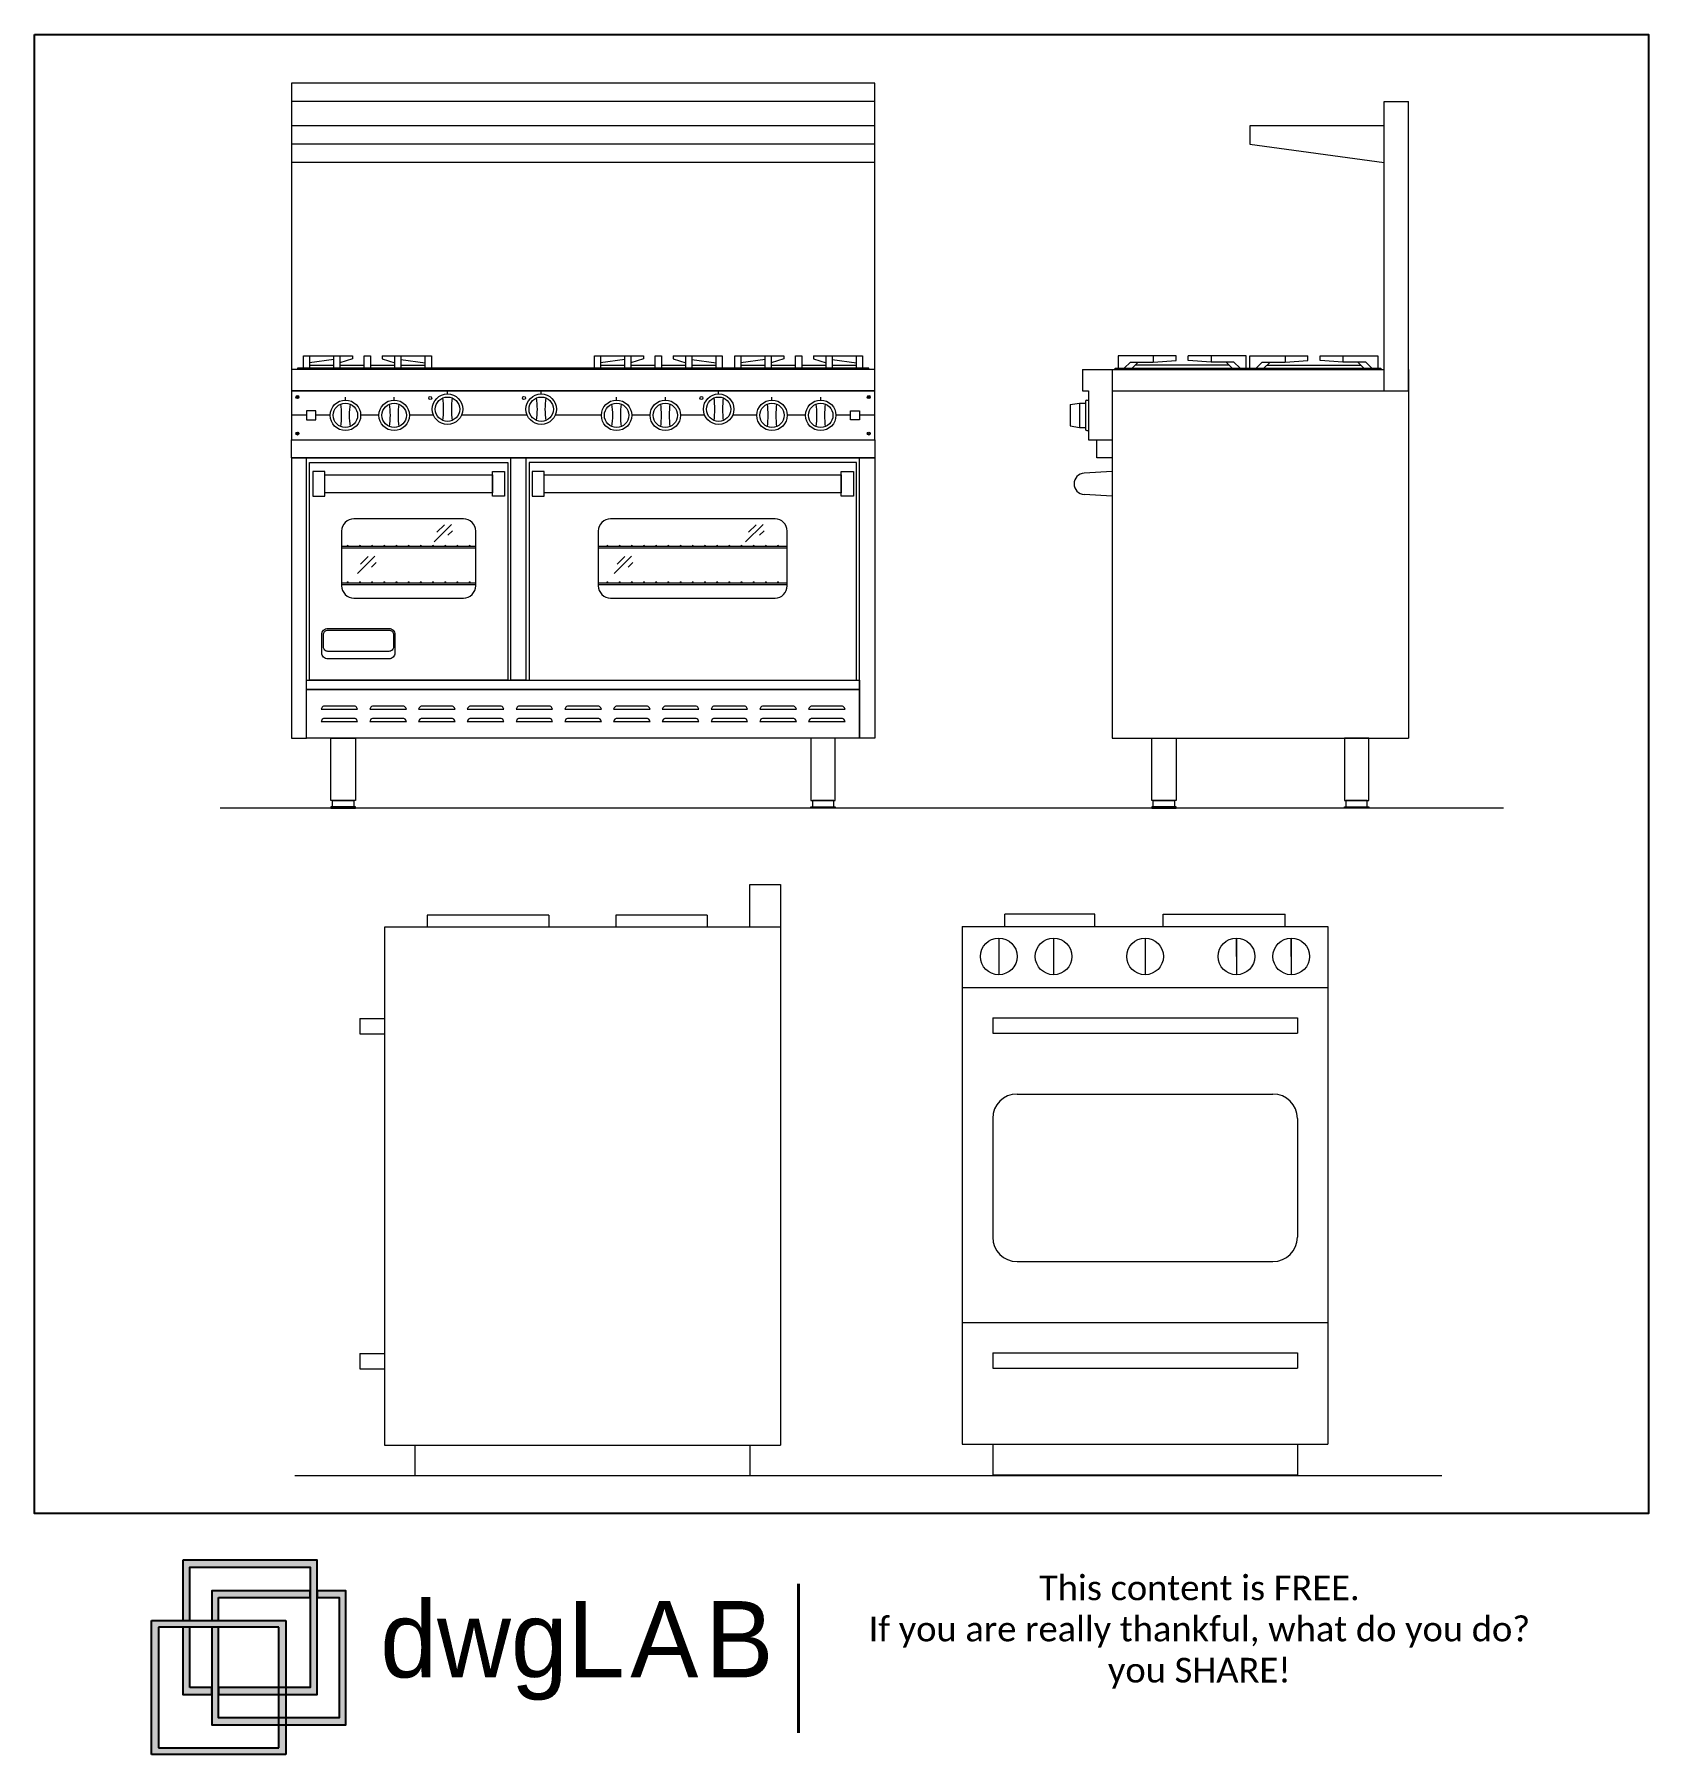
# Model space of a CAD drawing. Header units: inches. Extents: x 32.61 to 35.26, y 12.24 to 15.06.
import ezdxf

# ---------------------------------------------------------------- set-up
doc = ezdxf.new("R2010")
doc.units = ezdxf.units.IN
doc.header["$MEASUREMENT"] = 0
doc.layers.add('001_Dark_1 10', color=7, linetype='Continuous', lineweight=0)
for name, color, linetype, plot in [('01', 251, 'Continuous', False), ('02', 251, 'Continuous', False), ('dwgLAB', 250, 'Continuous', False)]:
    doc.layers.add(name, color=color, linetype=linetype, plot=plot)
doc.styles.get("Standard").update_dxf_attribs({"font": 'arial.ttf'})

# ---------------------------------------------------------------- blocks, each defined once
blk = doc.blocks.new('DWGlab_ok')
at = {"layer": 'dwgLAB'}
h = blk.add_hatch(color=2, dxfattribs=at)
h.dxf.hatch_style = 2
h.paths.add_polyline_path([(0.0369, 0.2289), (0.0369, 0.158), (0.045, 0.158), (0.045, 0.2209), (0.1869, 0.2209), (0.1869, 0.079), (0.0788, 0.079), (0.0788, 0.0709), (0.1949, 0.0709), (0.1949, 0.2289)])
h = blk.add_hatch(color=13, dxfattribs=at)
h.dxf.hatch_style = 2
h.paths.add_polyline_path([(0.1949, 0.193), (0.1949, 0.1849), (0.2207, 0.1849), (0.2207, 0.0431), (0.0788, 0.0431), (0.0788, 0.1499), (0.0708, 0.1499), (0.0708, 0.035), (0.2287, 0.035), (0.2287, 0.193)])
h = blk.add_hatch(color=13, dxfattribs=at)
h.dxf.hatch_style = 2
h.paths.add_polyline_path([(0.0788, 0.1849), (0.1869, 0.1849), (0.1869, 0.193), (0.0708, 0.193), (0.0708, 0.158), (0.0788, 0.158)])
h = blk.add_hatch(color=155, dxfattribs=at)
h.dxf.hatch_style = 2
h.paths.add_polyline_path([(0.158, 0), (0, 0), (0, 0.158), (0.158, 0.158)])
h.paths.add_polyline_path([(0.0081, 0.0081), (0.1499, 0.0081), (0.1499, 0.1499), (0.0081, 0.1499)])
h = blk.add_hatch(color=2, dxfattribs=at)
h.dxf.hatch_style = 2
h.paths.add_polyline_path([(0.045, 0.079), (0.045, 0.1499), (0.0369, 0.1499), (0.0369, 0.0709), (0.0708, 0.0709), (0.0708, 0.079)])
at = {"layer": 'dwgLAB', "color": 155}
for p, q in [((0, 0), (0, 0.158)), ((0, 0.158), (0.158, 0.158)), ((0.1499, 0.1499), (0.0081, 0.1499)), ((0.0081, 0.1499), (0.0081, 0.0081)), ((0.1499, 0.0081), (0.1499, 0.1499)), ((0.158, 0.158), (0.158, 0)), ((0.158, 0), (0, 0)), ((0.0081, 0.0081), (0.1499, 0.0081))]:
    blk.add_line(p, q, dxfattribs=at)
at = {"layer": 'dwgLAB', "color": 2}
for points in [[(0.0369, 0.2289), (0.0369, 0.158), (0.045, 0.158), (0.045, 0.2209), (0.1869, 0.2209), (0.1869, 0.079), (0.0788, 0.079), (0.0788, 0.0709), (0.1949, 0.0709), (0.1949, 0.2289), (0.0369, 0.2289)], [(0.045, 0.079), (0.045, 0.1499), (0.0369, 0.1499), (0.0369, 0.0709), (0.0708, 0.0709), (0.0708, 0.079), (0.045, 0.079)]]:
    blk.add_lwpolyline(points, dxfattribs=at)
at = {"layer": 'dwgLAB', "color": 13}
for points in [[(0.1949, 0.193), (0.1949, 0.1849), (0.2207, 0.1849), (0.2207, 0.0431), (0.0788, 0.0431), (0.0788, 0.1499), (0.0708, 0.1499), (0.0708, 0.035), (0.2287, 0.035), (0.2287, 0.193), (0.1949, 0.193)], [(0.0788, 0.1849), (0.1869, 0.1849), (0.1869, 0.193), (0.0708, 0.193), (0.0708, 0.158), (0.0788, 0.158), (0.0788, 0.1849)]]:
    blk.add_lwpolyline(points, dxfattribs=at)
at = {"layer": 'dwgLAB', "color": 9, "linetype": 'Continuous', "lineweight": 40}
blk.add_lwpolyline([(0.7616, 0.0256), (0.7616, 0.2011)], dxfattribs=at)
at = {"layer": 'dwgLAB', "color": 7}
for s, width, heights, insert, char_height, attachment_point in [('{\\fCalibri|b0|i0|c0|p34;\\H0.91667x;\\C0;This content is FREE.\\PIf you are really thankful, what do you do? you SHARE!}', 0.805462, [0.5251], (1.2337, 0.2109), 0.031712, 2), ('{\\fFutura Bk|b0|i0|c0|p34;dwg\\T1.1;LAB}', 17.629903, [0], (0.2692, 0.1809), 0.09, 1)]:
    blk.add_mtext_dynamic_manual_height_columns(s, width=width, gutter_width=12.5, heights=heights, dxfattribs=dict(at, insert=insert, char_height=char_height, attachment_point=attachment_point))

msp = doc.modelspace()

# ---------------------------------------------------------------- linework, layer by layer
at = {"layer": '001_Dark_1 10'}
for p, q in [((33.9915, 14.9799), (33.034, 14.9799)), ((33.034, 14.9799), (33.034, 14.9499)), ((33.9915, 14.9499), (33.9915, 14.9799)), ((34.8271, 14.9499), (34.8671, 14.9499)), ((34.8271, 14.4749), (34.8271, 14.9499)), ((34.8671, 14.4749), (34.8671, 14.9499)), ((33.9915, 14.9099), (33.034, 14.9099)), ((34.6071, 14.9099), (34.6071, 14.8799)), ((34.8271, 14.9099), (34.6071, 14.9099)), ((33.9915, 14.8799), (33.034, 14.8799)), ((34.6071, 14.8799), (34.8271, 14.8499)), ((33.9915, 14.8499), (33.034, 14.8499)), ((33.0537, 14.5324), (33.1343, 14.5324)), ((33.1037, 14.5266), (33.0637, 14.5212)), ((33.0637, 14.5174), (33.1037, 14.5174)), ((33.1343, 14.5274), (33.1137, 14.5212)), ((33.1137, 14.5174), (33.1537, 14.5174)), ((33.1343, 14.5324), (33.1343, 14.5274)), ((33.1637, 14.5174), (33.2037, 14.5174)), ((33.1831, 14.5324), (33.2637, 14.5324)), ((33.1831, 14.5324), (33.1831, 14.5274)), ((33.1831, 14.5274), (33.2037, 14.5212)), ((33.2137, 14.5266), (33.2537, 14.5212)), ((33.2137, 14.5174), (33.2537, 14.5174)), ((33.5312, 14.5324), (33.6118, 14.5324)), ((33.5812, 14.5266), (33.5412, 14.5212)), ((33.5412, 14.5174), (33.5812, 14.5174)), ((33.6118, 14.5274), (33.5912, 14.5212)), ((33.5912, 14.5174), (33.6312, 14.5174)), ((33.6118, 14.5324), (33.6118, 14.5274)), ((33.6412, 14.5174), (33.6812, 14.5174)), ((33.6606, 14.5324), (33.7412, 14.5324)), ((33.6606, 14.5324), (33.6606, 14.5274)), ((33.6606, 14.5274), (33.6812, 14.5212)), ((33.6912, 14.5266), (33.7312, 14.5212)), ((33.6912, 14.5174), (33.7312, 14.5174)), ((33.7615, 14.5324), (33.842, 14.5324)), ((33.8115, 14.5266), (33.7715, 14.5212)), ((33.7715, 14.5174), (33.8115, 14.5174)), ((33.842, 14.5274), (33.8215, 14.5212)), ((33.8215, 14.5174), (33.8615, 14.5174)), ((33.842, 14.5324), (33.842, 14.5274)), ((33.8715, 14.5174), (33.9115, 14.5174)), ((33.8909, 14.5324), (33.9715, 14.5324)), ((33.8909, 14.5324), (33.8909, 14.5274)), ((33.8909, 14.5274), (33.9115, 14.5212)), ((33.9215, 14.5266), (33.9615, 14.5212)), ((33.9215, 14.5174), (33.9615, 14.5174)), ((34.3909, 14.5324), (34.3909, 14.5124)), ((34.4859, 14.5324), (34.3909, 14.5324)), ((34.4009, 14.5124), (34.4109, 14.5224)), ((34.4109, 14.5224), (34.4485, 14.5224)), ((34.4138, 14.5124), (34.4238, 14.5224)), ((34.573, 14.5174), (34.4188, 14.5174)), ((34.4485, 14.5324), (34.4485, 14.5224)), ((34.4485, 14.5224), (34.4859, 14.5249)), ((34.4859, 14.5249), (34.4859, 14.5324)), ((34.6009, 14.5324), (34.5059, 14.5324)), ((34.5059, 14.5249), (34.5059, 14.5324)), ((34.5432, 14.5224), (34.5059, 14.5249)), ((34.5432, 14.5324), (34.5432, 14.5224)), ((34.5809, 14.5224), (34.5432, 14.5224)), ((34.578, 14.5124), (34.568, 14.5224)), ((34.5909, 14.5124), (34.5809, 14.5224)), ((34.6009, 14.5124), (34.6009, 14.5324)), ((34.6071, 14.5124), (34.6071, 14.5324)), ((34.6071, 14.5324), (34.7021, 14.5324)), ((34.6171, 14.5124), (34.6271, 14.5224)), ((34.6271, 14.5224), (34.6648, 14.5224)), ((34.63, 14.5124), (34.64, 14.5224)), ((34.635, 14.5174), (34.7892, 14.5174)), ((34.6648, 14.5324), (34.6648, 14.5224)), ((34.6648, 14.5224), (34.7021, 14.5249)), ((34.7021, 14.5249), (34.7021, 14.5324)), ((34.7221, 14.5249), (34.7221, 14.5324)), ((34.7221, 14.5324), (34.8171, 14.5324)), ((34.7595, 14.5224), (34.7221, 14.5249)), ((34.7595, 14.5324), (34.7595, 14.5224)), ((34.7971, 14.5224), (34.7595, 14.5224)), ((34.7942, 14.5124), (34.7842, 14.5224)), ((34.8071, 14.5124), (34.7971, 14.5224)), ((34.8171, 14.5324), (34.8171, 14.5124)), ((34.3321, 14.5099), (34.3321, 14.4749)), ((34.3321, 14.5099), (34.8271, 14.5099)), ((34.3809, 14.5099), (34.3809, 13.9049)), ((34.8671, 14.5099), (34.8671, 13.9049)), ((33.1227, 14.4599), (33.1227, 14.4649)), ((33.2027, 14.4599), (33.2027, 14.4649)), ((33.2902, 14.4699), (33.2902, 14.4749)), ((33.444, 14.4699), (33.444, 14.4749)), ((33.5677, 14.4599), (33.5677, 14.4649)), ((33.6477, 14.4599), (33.6477, 14.4649)), ((33.7352, 14.4699), (33.7352, 14.4749)), ((33.8227, 14.4599), (33.8227, 14.4649)), ((33.9027, 14.4599), (33.9027, 14.4649)), ((34.3321, 14.4749), (34.3421, 14.4749)), ((34.3396, 14.4599), (34.3421, 14.4599)), ((34.3421, 14.4749), (34.3421, 14.3949)), ((34.3809, 14.4749), (34.8671, 14.4749)), ((33.059, 14.4349), (33.034, 14.4349)), ((33.0977, 14.4349), (33.074, 14.4349)), ((33.1777, 14.4349), (33.1477, 14.4349)), ((33.2673, 14.4349), (33.2277, 14.4349)), ((33.421, 14.4349), (33.3131, 14.4349)), ((33.5427, 14.4349), (33.4669, 14.4349)), ((33.6227, 14.4349), (33.5927, 14.4349)), ((33.7123, 14.4349), (33.6727, 14.4349)), ((33.7977, 14.4349), (33.7581, 14.4349)), ((33.8777, 14.4349), (33.8477, 14.4349)), ((33.9515, 14.4349), (33.9277, 14.4349)), ((33.9915, 14.4349), (33.9665, 14.4349)), ((34.3121, 14.4524), (34.3271, 14.4549)), ((34.3121, 14.4524), (34.3121, 14.4174)), ((34.3271, 14.4549), (34.3371, 14.4549)), ((34.3271, 14.4549), (34.3271, 14.4149)), ((34.3371, 14.4574), (34.3371, 14.4124)), ((34.3121, 14.4174), (34.3271, 14.4149)), ((34.3271, 14.4149), (34.3371, 14.4149)), ((34.3396, 14.4099), (34.3421, 14.4099)), ((33.034, 14.3949), (33.9915, 14.3949)), ((34.3421, 14.3949), (34.3809, 14.3949)), ((34.3559, 14.3649), (34.3559, 14.3949)), ((33.034, 14.3649), (33.9915, 14.3649)), ((34.3809, 14.3649), (34.3559, 14.3649)), ((34.3809, 14.3424), (34.3349, 14.3399)), ((34.3809, 14.3024), (34.3349, 14.305)), ((33.2967, 14.2559), (33.2682, 14.2274)), ((33.2853, 14.2553), (33.2728, 14.2428)), ((33.2984, 14.2454), (33.2909, 14.2379)), ((33.808, 14.2559), (33.7795, 14.2274)), ((33.7966, 14.2553), (33.784, 14.2428)), ((33.8097, 14.2454), (33.8021, 14.2379)), ((33.1165, 14.2199), (33.3365, 14.2199)), ((33.1165, 14.2174), (33.3365, 14.2174)), ((33.5377, 14.2199), (33.8477, 14.2199)), ((33.5377, 14.2174), (33.8477, 14.2174)), ((33.1711, 14.2038), (33.1427, 14.1753)), ((33.1598, 14.2032), (33.1472, 14.1907)), ((33.1729, 14.1933), (33.1653, 14.1858)), ((33.5924, 14.2038), (33.5639, 14.1753)), ((33.581, 14.2032), (33.5685, 14.1907)), ((33.5941, 14.1933), (33.5866, 14.1858)), ((33.1165, 14.1599), (33.3365, 14.1599)), ((33.1165, 14.1574), (33.3365, 14.1574)), ((33.5377, 14.1599), (33.8477, 14.1599)), ((33.5377, 14.1574), (33.8477, 14.1574)), ((34.3809, 13.9049), (34.8671, 13.9049)), ((35.023, 13.7899), (32.9172, 13.7899)), ((33.7866, 13.5945), (33.7866, 13.6645)), ((33.7866, 13.6645), (33.8366, 13.6645)), ((33.8366, 13.6645), (33.8366, 13.5945)), ((33.4566, 13.6145), (33.2566, 13.6145)), ((33.2566, 13.6145), (33.2566, 13.5945)), ((33.4566, 13.6145), (33.4566, 13.5945)), ((33.5666, 13.6145), (33.5666, 13.5945)), ((33.7166, 13.6145), (33.5666, 13.6145)), ((33.7166, 13.6145), (33.7166, 13.5945)), ((34.3527, 13.6157), (34.2049, 13.6157)), ((34.2049, 13.5957), (34.2049, 13.6157)), ((34.3527, 13.5957), (34.3527, 13.6157)), ((34.4649, 13.6157), (34.6649, 13.6157)), ((34.4649, 13.5957), (34.4649, 13.6157)), ((34.6649, 13.5957), (34.6649, 13.6157)), ((33.7866, 13.5945), (33.1866, 13.5945)), ((33.1866, 13.5945), (33.1866, 12.7445)), ((33.8366, 13.5945), (33.7866, 13.5945)), ((33.8366, 13.5945), (33.8366, 12.7445)), ((34.1349, 13.5957), (34.7349, 13.5957)), ((34.1349, 13.5957), (34.1349, 12.7457)), ((34.7349, 13.5957), (34.7349, 12.7457)), ((34.1949, 13.5767), (34.1949, 13.5165)), ((34.2849, 13.5767), (34.2849, 13.5165)), ((34.4349, 13.5767), (34.4349, 13.5165)), ((34.5849, 13.5466), (34.5849, 13.5767)), ((34.5849, 13.5767), (34.5849, 13.5165)), ((34.6749, 13.5466), (34.6749, 13.5767)), ((34.6749, 13.5767), (34.6749, 13.5165)), ((34.1349, 13.4957), (34.7349, 13.4957)), ((33.1466, 13.4445), (33.1866, 13.4445)), ((33.1466, 13.4445), (33.1466, 13.4195)), ((34.1849, 13.4457), (34.6849, 13.4457)), ((34.1849, 13.4457), (34.1849, 13.4207)), ((34.6849, 13.4457), (34.6849, 13.4207)), ((33.1466, 13.4195), (33.1866, 13.4195)), ((34.1849, 13.4207), (34.6849, 13.4207)), ((34.2249, 13.3207), (34.6449, 13.3207)), ((34.1849, 13.2807), (34.1849, 13.0857)), ((34.6849, 13.2807), (34.6849, 13.0857)), ((34.2249, 13.0457), (34.6449, 13.0457)), ((34.1349, 12.9457), (34.7349, 12.9457)), ((33.1466, 12.8945), (33.1466, 12.8695)), ((33.1466, 12.8945), (33.1866, 12.8945)), ((34.1849, 12.8957), (34.6849, 12.8957)), ((34.1849, 12.8957), (34.1849, 12.8707)), ((34.1849, 12.8957), (34.1849, 12.8707)), ((34.6849, 12.8957), (34.6849, 12.8707)), ((34.6849, 12.8957), (34.6849, 12.8707)), ((33.1466, 12.8695), (33.1866, 12.8695)), ((34.1849, 12.8707), (34.6849, 12.8707)), ((33.1866, 12.7445), (33.8366, 12.7445)), ((33.2366, 12.7445), (33.2366, 12.6945)), ((33.7866, 12.7445), (33.7866, 12.6945)), ((34.1349, 12.7457), (34.7349, 12.7457)), ((34.1849, 12.7457), (34.1849, 12.6957)), ((34.6849, 12.7457), (34.6849, 12.6957)), ((33.0398, 12.6945), (34.9222, 12.6945)), ((33.2366, 12.6945), (33.7866, 12.6945)), ((34.1849, 12.6957), (34.6849, 12.6957))]:
    msp.add_line(p, q, dxfattribs=at)
for points in [[(33.9915, 14.5099), (33.9915, 14.9499), (33.034, 14.9499), (33.034, 14.5099)], [(33.0537, 14.5124), (33.0537, 14.5324), (33.0637, 14.5324), (33.0637, 14.5124)], [(33.1037, 14.5124), (33.1037, 14.5324), (33.1137, 14.5324), (33.1137, 14.5124)], [(33.1537, 14.5124), (33.1537, 14.5324), (33.1637, 14.5324), (33.1637, 14.5124)], [(33.2037, 14.5124), (33.2037, 14.5324), (33.2137, 14.5324), (33.2137, 14.5124)], [(33.2537, 14.5124), (33.2537, 14.5324), (33.2637, 14.5324), (33.2637, 14.5124)], [(33.5312, 14.5124), (33.5312, 14.5324), (33.5412, 14.5324), (33.5412, 14.5124)], [(33.5812, 14.5124), (33.5812, 14.5324), (33.5912, 14.5324), (33.5912, 14.5124)], [(33.6312, 14.5124), (33.6312, 14.5324), (33.6412, 14.5324), (33.6412, 14.5124)], [(33.6812, 14.5124), (33.6812, 14.5324), (33.6912, 14.5324), (33.6912, 14.5124)], [(33.7312, 14.5124), (33.7312, 14.5324), (33.7412, 14.5324), (33.7412, 14.5124)], [(33.7615, 14.5124), (33.7615, 14.5324), (33.7715, 14.5324), (33.7715, 14.5124)], [(33.8115, 14.5124), (33.8115, 14.5324), (33.8215, 14.5324), (33.8215, 14.5124)], [(33.8615, 14.5124), (33.8615, 14.5324), (33.8715, 14.5324), (33.8715, 14.5124)], [(33.9115, 14.5124), (33.9115, 14.5324), (33.9215, 14.5324), (33.9215, 14.5124)], [(33.9615, 14.5124), (33.9615, 14.5324), (33.9715, 14.5324), (33.9715, 14.5124)], [(33.9815, 14.5099), (33.9815, 14.5124), (33.044, 14.5124), (33.044, 14.5099)], [(34.3859, 14.5099), (34.3859, 14.5124), (34.8221, 14.5124), (34.8221, 14.5099)]]:
    msp.add_lwpolyline(points, dxfattribs=at)
for points in [[(33.9915, 14.5099), (33.034, 14.5099), (33.034, 14.4749), (33.9915, 14.4749)], [(33.9915, 14.4749), (33.034, 14.4749), (33.034, 14.3949), (33.9915, 14.3949)], [(33.0442, 14.4658), (33.0454, 14.4661), (33.0457, 14.4656), (33.0448, 14.4647), (33.0452, 14.4635), (33.0446, 14.4632), (33.0437, 14.4641), (33.0425, 14.4637), (33.0422, 14.4643), (33.0431, 14.4652), (33.0427, 14.4664), (33.0433, 14.4667)], [(33.9806, 14.4652), (33.9797, 14.4643), (33.98, 14.4637), (33.9812, 14.4641), (33.9821, 14.4632), (33.9827, 14.4635), (33.9823, 14.4647), (33.9832, 14.4656), (33.9829, 14.4661), (33.9817, 14.4658), (33.9808, 14.4667), (33.9802, 14.4664)], [(33.074, 14.4424), (33.059, 14.4424), (33.059, 14.4274), (33.074, 14.4274)], [(33.9515, 14.4424), (33.9665, 14.4424), (33.9665, 14.4274), (33.9515, 14.4274)], [(33.0448, 14.4052), (33.0452, 14.4064), (33.0446, 14.4067), (33.0437, 14.4058), (33.0425, 14.4061), (33.0422, 14.4056), (33.0431, 14.4047), (33.0427, 14.4035), (33.0433, 14.4032), (33.0442, 14.4041), (33.0454, 14.4037), (33.0457, 14.4043)], [(33.9815, 14.404), (33.9804, 14.4034), (33.9799, 14.4038), (33.9806, 14.4049), (33.9799, 14.406), (33.9804, 14.4065), (33.9815, 14.4058), (33.9826, 14.4065), (33.983, 14.406), (33.9823, 14.4049), (33.983, 14.4038), (33.9826, 14.4034)], [(33.034, 14.3949), (33.9915, 14.3949), (33.9915, 14.3649), (33.034, 14.3649)], [(33.059, 14.3649), (33.034, 14.3649), (33.034, 13.9049), (33.059, 13.9049)], [(33.064, 14.3574), (33.389, 14.3574), (33.389, 13.9999), (33.064, 13.9999)], [(33.394, 14.3649), (33.419, 14.3649), (33.419, 13.9999), (33.394, 13.9999)], [(33.9615, 14.3574), (33.424, 14.3574), (33.424, 13.9999), (33.9615, 13.9999)], [(33.9915, 13.9049), (33.9665, 13.9049), (33.9665, 14.3649), (33.9915, 14.3649)], [(33.069, 14.3024), (33.089, 14.3024), (33.089, 14.3424), (33.069, 14.3424)], [(33.364, 14.3074), (33.089, 14.3074), (33.089, 14.3374), (33.364, 14.3374)], [(33.384, 14.3024), (33.364, 14.3024), (33.364, 14.3424), (33.384, 14.3424)], [(33.429, 14.3024), (33.449, 14.3024), (33.449, 14.3424), (33.429, 14.3424)], [(33.9365, 14.3074), (33.449, 14.3074), (33.449, 14.3374), (33.9365, 14.3374)], [(33.9565, 14.3024), (33.9365, 14.3024), (33.9365, 14.3424), (33.9565, 14.3424)], [(33.9665, 13.9849), (33.059, 13.9849), (33.059, 13.9999), (33.9665, 13.9999)], [(33.059, 13.9849), (33.9665, 13.9849), (33.9665, 13.9049), (33.059, 13.9049)], [(33.139, 13.8024), (33.099, 13.8024), (33.099, 13.9049), (33.139, 13.9049)], [(33.8865, 13.8024), (33.9265, 13.8024), (33.9265, 13.9049), (33.8865, 13.9049)], [(34.4859, 13.8024), (34.4459, 13.8024), (34.4459, 13.9049), (34.4859, 13.9049)], [(34.7621, 13.8024), (34.8021, 13.8024), (34.8021, 13.9049), (34.7621, 13.9049)], [(33.139, 13.7924), (33.099, 13.7924), (33.099, 13.7899), (33.139, 13.7899)], [(33.1015, 13.8024), (33.1365, 13.8024), (33.1365, 13.7924), (33.1015, 13.7924)], [(33.8865, 13.7924), (33.9265, 13.7924), (33.9265, 13.7899), (33.8865, 13.7899)], [(33.924, 13.8024), (33.889, 13.8024), (33.889, 13.7924), (33.924, 13.7924)], [(34.4859, 13.7924), (34.4459, 13.7924), (34.4459, 13.7899), (34.4859, 13.7899)], [(34.4484, 13.8024), (34.4834, 13.8024), (34.4834, 13.7924), (34.4484, 13.7924)], [(34.7621, 13.7924), (34.8021, 13.7924), (34.8021, 13.7899), (34.7621, 13.7899)], [(34.7996, 13.8024), (34.7646, 13.8024), (34.7646, 13.7924), (34.7996, 13.7924)]]:
    msp.add_lwpolyline(points, close=True, dxfattribs=at)
for points in [[(33.3165, 14.2649), (33.1365, 14.2649, 0.414214), (33.1165, 14.2449), (33.1165, 14.1549, 0.414214), (33.1365, 14.1349), (33.3165, 14.1349, 0.414214), (33.3365, 14.1549), (33.3365, 14.2449, 0.414214)], [(33.8277, 14.2649), (33.5577, 14.2649, 0.414214), (33.5377, 14.2449), (33.5377, 14.1549, 0.414214), (33.5577, 14.1349), (33.8277, 14.1349, 0.414214), (33.8477, 14.1549), (33.8477, 14.2449, 0.414214)], [(33.194, 14.0349), (33.094, 14.0349, -0.414214), (33.084, 14.0449), (33.084, 14.0749, -0.414214), (33.094, 14.0849), (33.194, 14.0849, -0.414214), (33.204, 14.0749), (33.204, 14.0449, -0.414214)], [(33.094, 14.0824), (33.194, 14.0824, -0.414214), (33.2015, 14.0749), (33.2015, 14.0549, -0.414214), (33.194, 14.0474), (33.094, 14.0474, -0.414214), (33.0865, 14.0549), (33.0865, 14.0749, -0.414214)], [(33.1371, 13.9574), (33.0883, 13.9574, 0.284079), (33.0838, 13.9547), (33.0827, 13.9524), (33.1427, 13.9524), (33.1416, 13.9547, 0.284079)], [(33.2171, 13.9574), (33.1683, 13.9574, 0.284079), (33.1638, 13.9547), (33.1627, 13.9524), (33.2227, 13.9524), (33.2216, 13.9547, 0.284079)], [(33.2971, 13.9574), (33.2483, 13.9574, 0.284079), (33.2438, 13.9547), (33.2427, 13.9524), (33.3027, 13.9524), (33.3016, 13.9547, 0.284079)], [(33.3771, 13.9574), (33.3283, 13.9574, 0.284079), (33.3238, 13.9547), (33.3227, 13.9524), (33.3827, 13.9524), (33.3816, 13.9547, 0.284079)], [(33.4571, 13.9574), (33.4083, 13.9574, 0.284079), (33.4038, 13.9547), (33.4027, 13.9524), (33.4627, 13.9524), (33.4616, 13.9547, 0.284079)], [(33.5371, 13.9574), (33.4883, 13.9574, 0.284079), (33.4838, 13.9547), (33.4827, 13.9524), (33.5427, 13.9524), (33.5416, 13.9547, 0.284079)], [(33.6171, 13.9574), (33.5683, 13.9574, 0.284079), (33.5638, 13.9547), (33.5627, 13.9524), (33.6227, 13.9524), (33.6216, 13.9547, 0.284079)], [(33.6971, 13.9574), (33.6483, 13.9574, 0.284079), (33.6438, 13.9547), (33.6427, 13.9524), (33.7027, 13.9524), (33.7016, 13.9547, 0.284079)], [(33.7771, 13.9574), (33.7283, 13.9574, 0.284079), (33.7238, 13.9547), (33.7227, 13.9524), (33.7827, 13.9524), (33.7816, 13.9547, 0.284079)], [(33.8571, 13.9574), (33.8083, 13.9574, 0.284079), (33.8038, 13.9547), (33.8027, 13.9524), (33.8627, 13.9524), (33.8616, 13.9547, 0.284079)], [(33.9371, 13.9574), (33.8883, 13.9574, 0.284079), (33.8838, 13.9547), (33.8827, 13.9524), (33.9427, 13.9524), (33.9416, 13.9547, 0.284079)], [(33.1371, 13.9374), (33.0883, 13.9374, 0.284079), (33.0838, 13.9347), (33.0827, 13.9324), (33.1427, 13.9324), (33.1416, 13.9347, 0.284079)], [(33.2171, 13.9374), (33.1683, 13.9374, 0.284079), (33.1638, 13.9347), (33.1627, 13.9324), (33.2227, 13.9324), (33.2216, 13.9347, 0.284079)], [(33.2971, 13.9374), (33.2483, 13.9374, 0.284079), (33.2438, 13.9347), (33.2427, 13.9324), (33.3027, 13.9324), (33.3016, 13.9347, 0.284079)], [(33.3771, 13.9374), (33.3283, 13.9374, 0.284079), (33.3238, 13.9347), (33.3227, 13.9324), (33.3827, 13.9324), (33.3816, 13.9347, 0.284079)], [(33.4571, 13.9374), (33.4083, 13.9374, 0.284079), (33.4038, 13.9347), (33.4027, 13.9324), (33.4627, 13.9324), (33.4616, 13.9347, 0.284079)], [(33.5371, 13.9374), (33.4883, 13.9374, 0.284079), (33.4838, 13.9347), (33.4827, 13.9324), (33.5427, 13.9324), (33.5416, 13.9347, 0.284079)], [(33.6171, 13.9374), (33.5683, 13.9374, 0.284079), (33.5638, 13.9347), (33.5627, 13.9324), (33.6227, 13.9324), (33.6216, 13.9347, 0.284079)], [(33.6971, 13.9374), (33.6483, 13.9374, 0.284079), (33.6438, 13.9347), (33.6427, 13.9324), (33.7027, 13.9324), (33.7016, 13.9347, 0.284079)], [(33.7771, 13.9374), (33.7283, 13.9374, 0.284079), (33.7238, 13.9347), (33.7227, 13.9324), (33.7827, 13.9324), (33.7816, 13.9347, 0.284079)], [(33.8571, 13.9374), (33.8083, 13.9374, 0.284079), (33.8038, 13.9347), (33.8027, 13.9324), (33.8627, 13.9324), (33.8616, 13.9347, 0.284079)], [(33.9371, 13.9374), (33.8883, 13.9374, 0.284079), (33.8838, 13.9347), (33.8827, 13.9324), (33.9427, 13.9324), (33.9416, 13.9347, 0.284079)]]:
    msp.add_lwpolyline(points, format="xyb", close=True, dxfattribs=at)
for centre, radius in [((33.044, 14.4649), 0.0025), ((33.1227, 14.4349), 0.025), ((33.2027, 14.4349), 0.025), ((33.2619, 14.4632), 0.0025), ((33.2902, 14.4449), 0.025), ((33.2902, 14.4449), 0.02), ((33.4157, 14.4632), 0.0025), ((33.444, 14.4449), 0.025), ((33.444, 14.4449), 0.02), ((33.5677, 14.4349), 0.025), ((33.6477, 14.4349), 0.025), ((33.7069, 14.4632), 0.0025), ((33.7352, 14.4449), 0.025), ((33.7352, 14.4449), 0.02), ((33.8227, 14.4349), 0.025), ((33.9027, 14.4349), 0.025), ((33.9815, 14.4649), 0.0025), ((33.1227, 14.4349), 0.02), ((33.2027, 14.4349), 0.02), ((33.5677, 14.4349), 0.02), ((33.6477, 14.4349), 0.02), ((33.8227, 14.4349), 0.02), ((33.9027, 14.4349), 0.02), ((33.044, 14.4049), 0.0025), ((33.9815, 14.4049), 0.0025), ((34.1949, 13.5466), 0.0301), ((34.2849, 13.5466), 0.0301), ((34.4349, 13.5466), 0.0301), ((34.5849, 13.5466), 0.0301), ((34.6749, 13.5466), 0.0301)]:
    msp.add_circle(centre, radius, dxfattribs=at)
for centre, radius, start, end in [((33.1458, 14.4449), 0.1381, 352.2859, 7.7141), ((33.4346, 14.4449), 0.1381, 172.2859, 187.7141), ((33.2996, 14.4449), 0.1381, 352.2859, 7.7141), ((33.5883, 14.4449), 0.1381, 172.2859, 187.7141), ((33.5908, 14.4449), 0.1381, 352.2859, 7.7141), ((33.8796, 14.4449), 0.1381, 172.2859, 187.7141), ((34.3396, 14.4574), 0.0025, 90, 180), ((32.9783, 14.4349), 0.1381, 352.2859, 7.7141), ((33.2671, 14.4349), 0.1381, 172.2859, 187.7141), ((33.0583, 14.4349), 0.1381, 352.2859, 7.7141), ((33.3471, 14.4349), 0.1381, 172.2859, 187.7141), ((33.4233, 14.4349), 0.1381, 352.2859, 7.7141), ((33.7121, 14.4349), 0.1381, 172.2859, 187.7141), ((33.5033, 14.4349), 0.1381, 352.2859, 7.7141), ((33.7921, 14.4349), 0.1381, 172.2859, 187.7141), ((33.6783, 14.4349), 0.1381, 352.2859, 7.7141), ((33.9671, 14.4349), 0.1381, 172.2859, 187.7141), ((33.7583, 14.4349), 0.1381, 352.2859, 7.7141), ((34.0471, 14.4349), 0.1381, 172.2859, 187.7141), ((34.3396, 14.4124), 0.0025, 180, 270), ((34.3359, 14.3224), 0.0175, 93.1463, 266.8537), ((33.1265, 14.2199), 0.00125, 0, 180), ((33.1465, 14.2199), 0.00125, 0, 180), ((33.1665, 14.2199), 0.00125, 0, 180), ((33.1865, 14.2199), 0.00125, 0, 180), ((33.2065, 14.2199), 0.00125, 0, 180), ((33.2265, 14.2199), 0.00125, 0, 180), ((33.2465, 14.2199), 0.00125, 0, 180), ((33.2665, 14.2199), 0.00125, 0, 180), ((33.2865, 14.2199), 0.00125, 0, 180), ((33.3065, 14.2199), 0.00125, 0, 180), ((33.3265, 14.2199), 0.00125, 0, 180), ((33.5527, 14.2199), 0.00125, 0, 180), ((33.5727, 14.2199), 0.00125, 0, 180), ((33.5927, 14.2199), 0.00125, 0, 180), ((33.6127, 14.2199), 0.00125, 0, 180), ((33.6327, 14.2199), 0.00125, 0, 180), ((33.6527, 14.2199), 0.00125, 0, 180), ((33.6727, 14.2199), 0.00125, 0, 180), ((33.6927, 14.2199), 0.00125, 0, 180), ((33.7127, 14.2199), 0.00125, 0, 180), ((33.7327, 14.2199), 0.00125, 0, 180), ((33.7527, 14.2199), 0.00125, 0, 180), ((33.7727, 14.2199), 0.00125, 0, 180), ((33.7927, 14.2199), 0.00125, 0, 180), ((33.8127, 14.2199), 0.00125, 0, 180), ((33.8327, 14.2199), 0.00125, 0, 180), ((33.1265, 14.1599), 0.00125, 0, 180), ((33.1465, 14.1599), 0.00125, 0, 180), ((33.1665, 14.1599), 0.00125, 0, 180), ((33.1865, 14.1599), 0.00125, 0, 180), ((33.2065, 14.1599), 0.00125, 0, 180), ((33.2265, 14.1599), 0.00125, 0, 180), ((33.2465, 14.1599), 0.00125, 0, 180), ((33.2665, 14.1599), 0.00125, 0, 180), ((33.2865, 14.1599), 0.00125, 0, 180), ((33.3065, 14.1599), 0.00125, 0, 180), ((33.3265, 14.1599), 0.00125, 0, 180), ((33.5527, 14.1599), 0.00125, 0, 180), ((33.5727, 14.1599), 0.00125, 0, 180), ((33.5927, 14.1599), 0.00125, 0, 180), ((33.6127, 14.1599), 0.00125, 0, 180), ((33.6327, 14.1599), 0.00125, 0, 180), ((33.6527, 14.1599), 0.00125, 0, 180), ((33.6727, 14.1599), 0.00125, 0, 180), ((33.6927, 14.1599), 0.00125, 0, 180), ((33.7127, 14.1599), 0.00125, 0, 180), ((33.7327, 14.1599), 0.00125, 0, 180), ((33.7527, 14.1599), 0.00125, 0, 180), ((33.7727, 14.1599), 0.00125, 0, 180), ((33.7927, 14.1599), 0.00125, 0, 180), ((33.8127, 14.1599), 0.00125, 0, 180), ((33.8327, 14.1599), 0.00125, 0, 180), ((34.2249, 13.2807), 0.04, 90, 180), ((34.6449, 13.2807), 0.04, 0, 90), ((34.2249, 13.0857), 0.04, 180, 270), ((34.6449, 13.0857), 0.04, 270, 0)]:
    msp.add_arc(centre, radius, start, end, dxfattribs=at)
at = {"layer": '01'}
msp.add_lwpolyline([(32.6123, 15.0602), (35.2613, 15.0602), (35.2613, 12.6323), (32.6123, 12.6323), (32.6123, 15.0602)], dxfattribs=at)
at = {"layer": '02'}
msp.add_lwpolyline([(32.6123, 15.0602), (35.2613, 15.0602), (35.2613, 12.6323), (32.6123, 12.6323), (32.6123, 15.0602)], dxfattribs=at)

# ---------------------------------------------------------------- block references
at = {"layer": 'dwgLAB', "color": 0, "xscale": 1.393743800663681, "yscale": 1.393743800663681, "zscale": 1.393743800663681}
msp.add_blockref('DWGlab_ok', (32.8046, 12.2363), dxfattribs=at)

doc.saveas('drawing.dxf')
